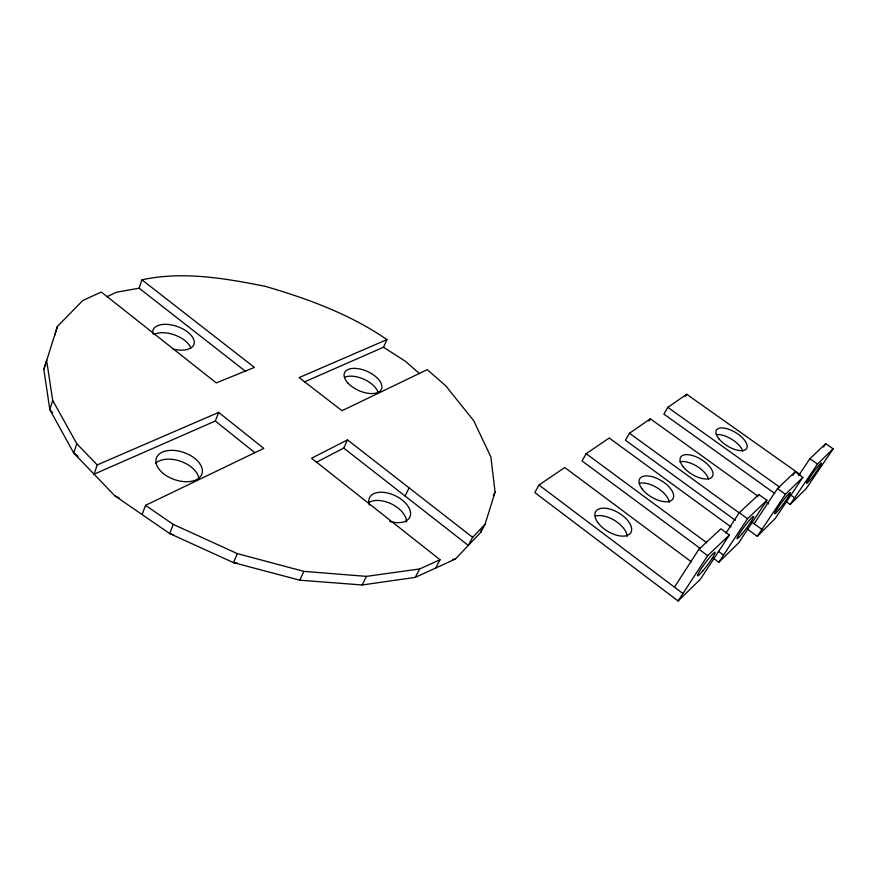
<?xml version="1.0" encoding="UTF-8"?>
<svg xmlns="http://www.w3.org/2000/svg" width="877" height="877" viewBox="0 0 877 877"><rect width="100%" height="100%" fill="white"/><g stroke="black" fill="none" stroke-linecap="round" stroke-linejoin="round"><path stroke-width="1.32" d="M106.928 296.7L116.509 292.216L139.136 288.193L141.931 279.829C182.745 270.938 224.885 278.305 265.216 286.319C307.816 298.75 350.197 314.251 386.943 339.607L299.123 377.592L342.008 410.71L427.22 369.666L445.801 385.869L473.777 420.807L490.846 456.873L495.099 492.14L485.025 524.314L480.739 532.317L455.426 559.011L415.27 577.373L362.168 584.981L299.781 580.19L233.49 562.639L169.689 533.556L114.734 495.735L73.734 453.025L49.825 409.658L43.85 369.447L46.613 360.337L52.708 400.427L76.792 443.74L97.226 464.92L94.047 474.194L215.303 421.015L218.647 412.398L263.78 448.388L145.527 505.349L142.107 514.569M54.703 335.354L57.422 326.43L82.679 300.592L101.283 292.019L216.279 382.909L254.407 367.408L141.931 279.829M52.708 400.427L49.825 409.658L52.598 412.672M480.739 532.317L481.55 529.73M43.85 369.447L57.422 326.43M76.792 443.74L73.734 453.025L78.119 456.303M145.527 505.349L173.251 524.38L169.689 533.556L173.536 534.784M316.257 462.332L343.751 448.092L468.307 545.428L472.626 537.338L347.467 439.881L311.598 458.243L440.024 559.745L419.601 568.976L366.4 576.375L303.837 571.365L237.316 553.617L233.49 562.639L237.557 563.144M304.494 381.89L383.512 347.237L386.943 339.607M343.751 448.092L347.467 439.881M299.781 580.19L303.837 571.365M405.075 496.02L409.088 487.864M362.168 584.981L366.4 576.375M415.27 577.373L419.601 568.976M435.683 568.033L440.024 559.745M493.312 495.505L495.099 492.14M691.35 561.839L564.755 467.507L538.982 485.025L534.817 492.578L678.107 600.964L700.317 579.324L729.39 535.003L720.927 528.798L698.936 549.232L674.446 587.151M731.001 526.967L609.219 438.007L586.154 453.705L582.065 460.951L700.23 548.465M757.717 495.998L650.361 418.8L629.478 433.26L625.433 440.243L735.332 520.291M649.024 421.081L650.361 418.8M800.087 474.468L686.724 394.277L667.846 407.367L663.878 414.087L774.676 493.4M685.419 396.47L686.724 394.277M678.107 600.964L707.64 555.678L729.39 535.003M725.86 533.205L739.256 512.716L758.824 494.518L766.893 500.307L738.642 542.918L718.833 562.245L713.363 558.189M757.355 496.744L758.824 494.518M718.833 562.245L747.533 518.724L766.893 500.307M754.132 523.755L777.493 488.588L795.088 471.903L802.85 477.395L775.169 518.559L757.311 536.296L747.423 529.094M792.863 475.235L795.088 471.903M757.311 536.296L785.452 494.277L802.85 477.395M798.563 475.63L809.899 458.704L825.728 443.663L833.15 448.838L806.281 488.478L790.188 504.494L785.759 501.326M823.492 446.985L825.728 443.663M790.188 504.494L817.507 464.043L833.15 448.838M472.626 537.338L485.025 524.314M97.226 464.92L218.647 412.398M153.979 334.532L156.61 333.403A21.596 11.445 19.2 0 1 190.682 347.796M452.718 559.394L455.426 559.011M173.251 524.38L237.316 553.617M114.734 495.735L119.59 498.235M383.512 347.237L405.382 361.291L419.568 373.723M809.899 458.704L817.507 464.043M667.846 407.367L779.489 487.031M790.418 494.825L794.672 497.862M777.493 488.588L785.452 494.277M765.468 501.567L768.789 503.957M739.256 512.716L747.533 518.724M629.478 433.26L739.793 513.341M751.929 522.155L761.927 529.412M586.154 453.705L706.676 542.677M718.482 551.381L723.536 555.119M698.936 549.232L707.64 555.678M538.982 485.025L682.942 593.554M139.136 288.193L245.724 371.497M215.303 421.015L254.867 452.685M679.872 461.795A18.527 8.781 31.4 0 1 696.7 466.125A18.527 8.781 31.4 0 1 708.484 479.072M716.323 434.586A17.639 7.926 31.4 0 1 731.911 439.388A17.639 7.926 31.4 0 1 742.709 451.107M595.691 515.994A20.423 10.787 31 0 1 615.468 520.982A20.423 10.787 31 0 1 627.176 536.373M639.311 483.337A19.338 9.636 31.1 0 1 657.816 488.204A19.338 9.636 31.1 0 1 669.272 502.477M369.469 505.163A22.385 13.002 25.7 0 1 385.968 492.677A22.385 13.002 25.7 0 1 410.513 512.431A22.385 13.002 25.7 0 1 389.552 521.322M369.074 502.324A22.298 13.067 25.7 0 1 392.512 504.461A22.298 13.067 25.7 0 1 406.544 521.979M172.725 348.914A21.684 11.39 19.3 0 0 187.744 349.375L191.186 347.807A21.684 11.39 19.3 0 0 186.779 331.385A21.684 11.39 19.3 0 0 159.526 325.016L156.018 326.496A21.684 11.39 19.3 0 0 152.817 333.644M344.65 377.296A20.116 10.535 24 0 1 364.383 379.434A20.116 10.535 24 0 1 378.173 392.929M155.569 463.297A24.008 14.427 19.1 0 1 180.465 461.236A24.008 14.427 19.1 0 1 198.838 478.206M683.008 466.542A18.581 8.726 31.3 0 0 711.499 477.537A18.581 8.726 31.3 0 0 695.066 456.402A18.581 8.726 31.3 0 0 683.008 466.542M778.809 509.8A13.254 1.129 -53.6 0 0 790.429 492.655A13.254 1.129 -53.6 0 0 778.294 507.235A13.254 1.129 -53.6 0 0 778.809 509.8M718.943 438.829A17.693 7.871 31.3 0 0 745.888 449.386A17.693 7.871 31.3 0 0 729.828 429.664A17.693 7.871 31.3 0 0 718.943 438.829M810.293 479.642A12.607 1.009 -53.7 0 0 821.541 463.155A12.607 1.009 -53.7 0 0 810.238 476.781A12.607 1.009 -53.7 0 0 810.293 479.642M597.643 522.286A20.489 10.721 31 0 0 629.522 534.181A20.489 10.721 31 0 0 612.584 509.954A20.489 10.721 31 0 0 597.643 522.286M702.839 570.861A14.657 1.491 -53.3 0 0 715.106 552.335A14.657 1.491 -53.3 0 0 701.008 569.009A14.657 1.491 -53.3 0 0 702.839 570.861M641.898 488.686A19.404 9.57 31.1 0 0 671.87 500.087A19.404 9.57 31.1 0 0 655.251 477.669A19.404 9.57 31.1 0 0 641.898 488.686M741.756 534.225A13.857 1.315 -53.5 0 0 753.639 516.443A13.857 1.315 -53.5 0 0 740.637 531.911A13.857 1.315 -53.5 0 0 741.756 534.225M348.125 383.293A20.182 10.469 24 0 0 380.563 390.55A20.182 10.469 24 0 0 360.261 369.074A20.182 10.469 24 0 0 348.125 383.293M163.418 473.602A24.107 14.35 19.2 0 0 201.842 474.15A24.107 14.35 19.2 0 0 172.188 450.339A24.107 14.35 19.2 0 0 163.418 473.602"/></g></svg>
